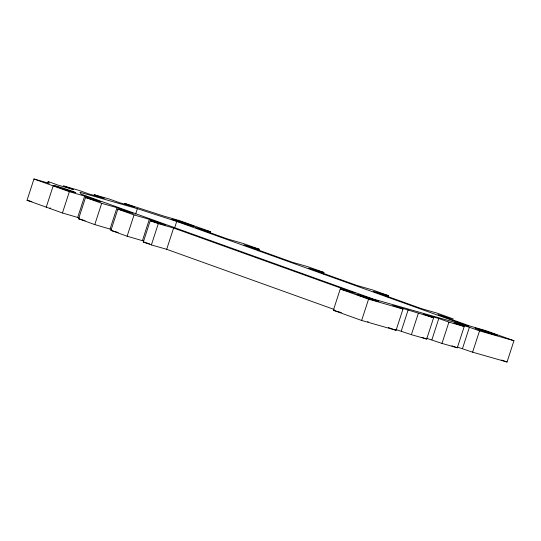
<?xml version="1.0" encoding="UTF-8"?>
<svg xmlns="http://www.w3.org/2000/svg" width="541" height="541" viewBox="0 0 541 541"><rect width="100%" height="100%" fill="white"/><g stroke="black" fill="none" stroke-linecap="round" stroke-linejoin="round"><path stroke-width="0.81" d="M79.277 217.908L62.431 212.978L27.05 200.271L33.961 178.99L49.272 183.365L48.183 181.566L47.669 183.142M46.256 207.169L53.174 185.888M62.431 212.978L69.343 191.697L84.646 196.072L100.822 201.881L85.519 197.506L78.607 218.787L94.776 224.596L111.622 229.526M77.735 217.354L84.646 196.072M94.776 224.596L101.694 203.321L116.998 207.69L133.167 213.499L117.864 209.13L110.952 230.405L127.128 236.221L143.974 241.144M110.08 228.971L116.998 207.69M127.128 236.221L134.04 214.939L149.343 219.315L165.519 225.124L150.215 220.748L143.297 242.03L151.385 244.931L166.689 249.306L334.345 309.526M135.581 214.209L137.373 208.691L176.724 221.425L468.864 326.358L373.216 299.024L81.076 194.084L79.987 192.292L137.373 208.691M142.432 240.589L149.343 219.315M151.385 244.931L158.303 223.649L173.607 228.025L355.559 293.384L340.255 289.009L333.344 310.291L361.645 320.461L396.08 330.301L402.998 309.019L392.888 305.388L433.605 317.77L426.687 339.045L411.383 334.676L395.64 329.428M166.689 249.306L173.607 228.025M174.675 227.727L176.724 221.425M210.179 233.374L210.692 231.798L179.355 220.539L164.051 216.17L124.701 203.436L134.81 207.068L119.507 202.692L109.397 199.061L94.093 194.692L104.203 198.324L88.9 193.949L78.79 190.317L63.486 185.942L73.596 189.573L58.293 185.198L48.183 181.566M258.699 250.801L259.213 249.225L243.037 243.416L227.734 239.041L195.389 227.423L210.692 231.798M323.396 274.044L323.91 272.468L307.734 266.659L292.431 262.284L243.91 244.85L259.213 249.225M361.645 320.461L368.563 299.18L402.998 309.019M388.093 297.28L388.6 295.704L372.431 289.895L357.128 285.52L308.6 268.093L323.91 272.468M401.28 331.045L408.191 309.763M411.383 334.676L418.301 313.395M431.887 339.789L438.798 318.514L448.908 322.138L464.212 326.514L457.301 347.795L441.99 343.42L426.247 338.179M441.99 343.42L448.908 322.138M462.494 348.539L469.405 327.258L479.515 330.889L513.95 340.729L507.039 362.01L472.604 352.171L457.659 347.16M472.604 352.171L479.515 330.889M367.65 321.577L368.232 321.733M388.6 295.704L373.297 291.329L421.818 308.762L437.121 313.131L453.297 318.947L437.994 314.571L470.339 326.189L485.649 330.565L513.95 340.729M27.05 200.271L31.885 201.651M438.798 318.514L423.495 314.138L433.605 317.77M469.405 327.258L454.102 322.882L464.212 326.514M78.607 218.787L85.045 220.633M110.952 230.405L118.202 232.481M143.297 242.03L149.742 243.869M333.344 310.291L341.398 312.597M33.961 178.99L69.343 191.697M85.519 197.506L101.694 203.321M117.864 209.13L134.04 214.939M150.215 220.748L158.303 223.649M340.255 289.009L368.563 299.18M501.534 360.036L507.039 362.01M451.857 345.841L457.301 347.795M422.021 337.374L426.687 339.045M388.303 327.508L396.08 330.301M50.002 207.92L50.516 208.123M361.266 296.137A11.706 0.385 18 0 0 378.876 301.56A11.706 0.385 18 0 0 363.254 296.076A11.706 0.385 18 0 0 361.266 296.137M58.009 187.2A11.706 0.385 18 0 0 75.612 192.623A11.706 0.385 18 0 0 59.997 187.145A11.706 0.385 18 0 0 58.009 187.2M176.616 221.1A11.706 0.385 18 0 0 194.219 226.523A11.706 0.385 18 0 0 178.604 221.039A11.706 0.385 18 0 0 176.616 221.1M479.874 330.03A11.706 0.385 18 0 0 497.483 335.454A11.706 0.385 18 0 0 481.862 329.969A11.706 0.385 18 0 0 479.874 330.03"/></g></svg>
